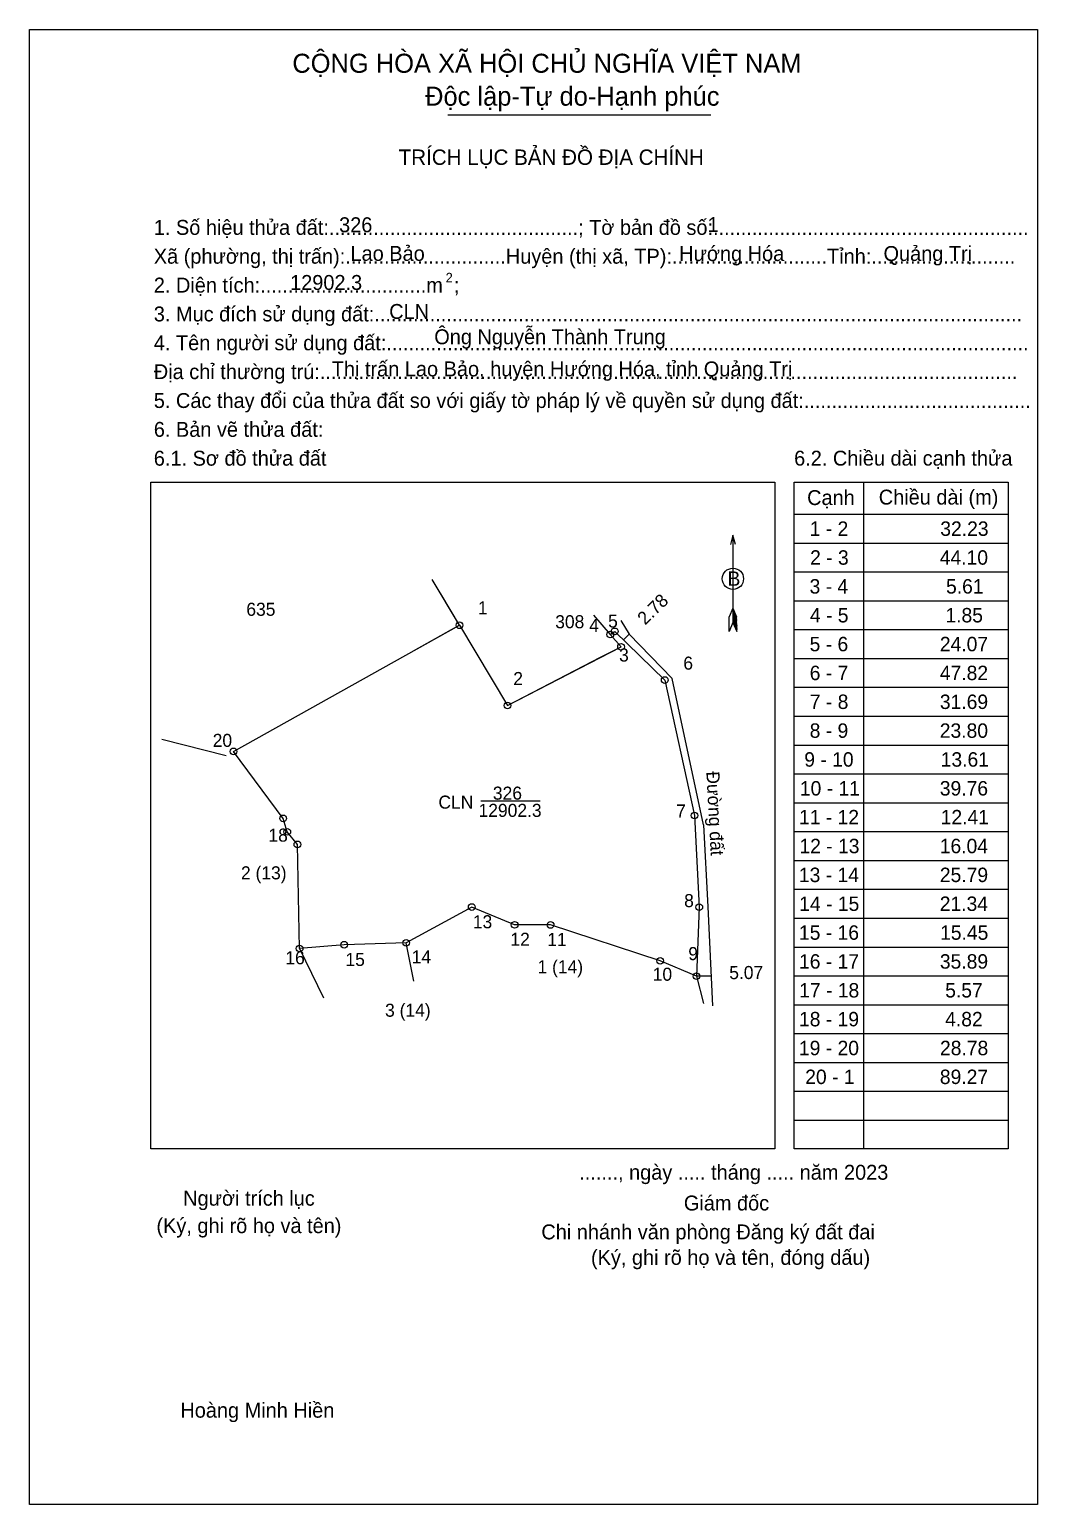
# Model space of a CAD drawing. Extents: x 536610 to 540664, y 1837377 to 1839392.
# Drawn here: x 538443 to 538791, y 1838813 to 1839321 of the extents above; entities that cross this region are included whole.
import ezdxf

# ---------------------------------------------------------------- set-up
doc = ezdxf.new("R2010")
doc.units = 0
for name, color, linetype in [('Level 1', 7, 'Continuous'), ('Level 10', 7, 'Continuous'), ('Level 11', 7, 'Continuous'), ('Level 12', 7, 'Continuous'), ('Level 13', 7, 'Continuous'), ('Level 15', 7, 'Continuous'), ('Level 2', 7, 'Continuous'), ('Level 21', 7, 'Continuous'), ('Level 23', 7, 'Continuous'), ('Level 27', 7, 'Continuous'), ('Level 52', 7, 'Continuous'), ('Level 54', 7, 'Continuous'), ('Level 6', 7, 'Continuous'), ('Level 63', 7, 'Continuous'), ('Level 9', 7, 'Continuous')]:
    doc.layers.add(name, color=color, linetype=linetype)

msp = doc.modelspace()

# ---------------------------------------------------------------- linework, layer by layer
at = {"layer": 'Level 1'}
for p, q in [((538443.03, 1839321.45), (538443.03, 1839321.45)), ((538484.9, 1839165.42), (538484.9, 1839165.42)), ((538730.65, 1839165.42), (538730.65, 1838935.43)), ((538706.77, 1839154.31), (538780.56, 1839154.31)), ((538685.64, 1839147.09), (538685.64, 1839116.99)), ((538706.77, 1839144.36), (538780.56, 1839144.36)), ((538706.77, 1839134.41), (538780.56, 1839134.41)), ((538706.77, 1839124.47), (538780.56, 1839124.47)), ((538684.31, 1839113.92), (538684.38, 1839118.9)), ((538685.64, 1839121.96), (538684.38, 1839118.9)), ((538685.64, 1839121.96), (538686.92, 1839118.9)), ((538685.64, 1839121.53), (538686.92, 1839118.45)), ((538685.64, 1839121.1), (538686.92, 1839118.02)), ((538685.64, 1839120.67), (538686.93, 1839117.57)), ((538685.64, 1839120.22), (538686.93, 1839117.12)), ((538685.64, 1839119.79), (538686.93, 1839116.67)), ((538685.64, 1839119.36), (538686.93, 1839116.23)), ((538685.64, 1839118.93), (538686.95, 1839115.78)), ((538685.64, 1839118.5), (538686.95, 1839115.33)), ((538686.97, 1839113.92), (538686.92, 1839118.9)), ((538685.64, 1839116.99), (538684.31, 1839113.92)), ((538685.64, 1839118.07), (538686.95, 1839114.88)), ((538685.64, 1839117.64), (538686.97, 1839114.45)), ((538685.64, 1839116.99), (538686.97, 1839113.92)), ((538706.77, 1839114.52), (538780.56, 1839114.52)), ((538664.7, 1839097.71), (538649.88, 1839112.93)), ((538706.77, 1839104.57), (538780.56, 1839104.57)), ((538675.56, 1839047.19), (538664.7, 1839097.71)), ((538706.77, 1839094.62), (538780.56, 1839094.62)), ((538706.77, 1839084.67), (538780.56, 1839084.67)), ((538706.77, 1839074.72), (538780.56, 1839074.72)), ((538706.77, 1839064.77), (538780.56, 1839064.77)), ((538706.77, 1839054.82), (538780.56, 1839054.82)), ((538706.77, 1839044.87), (538780.56, 1839044.87)), ((538706.77, 1839034.92), (538780.56, 1839034.92)), ((538706.77, 1839024.97), (538780.56, 1839024.97)), ((538706.77, 1839015.02), (538780.56, 1839015.02)), ((538706.77, 1839005.07), (538780.56, 1839005.07)), ((538706.77, 1838995.12), (538780.56, 1838995.12)), ((538706.77, 1838985.17), (538780.56, 1838985.17)), ((538706.77, 1838975.22), (538780.56, 1838975.22)), ((538706.77, 1838965.27), (538780.56, 1838965.27)), ((538706.77, 1838955.32), (538780.56, 1838955.32)), ((538706.77, 1838945.38), (538780.56, 1838945.38)), ((538700.14, 1838935.43), (538700.14, 1838935.43))]:
    msp.add_line(p, q, dxfattribs=at)
for points in [[(538484.9, 1839165.42), (538700.14, 1839165.42), (538700.14, 1838935.43), (538484.9, 1838935.43)], [(538706.77, 1839165.42), (538780.56, 1839165.42), (538780.56, 1838935.43), (538706.77, 1838935.43)]]:
    msp.add_lwpolyline(points, close=True, dxfattribs=at)
msp.add_lwpolyline([(538686.5, 1839143.89), (538685.64, 1839147.09), (538684.78, 1839143.89)], dxfattribs=at)
msp.add_circle((538685.64, 1839132.04), 3.67, dxfattribs=at)
at = {"layer": 'Level 10'}
msp.add_lwpolyline([(538644.87, 1839113.92), (538662.13, 1839097.14), (538672.38, 1839050.43), (538674.06, 1839018.78), (538673.1, 1838995), (538660.57, 1839000.32), (538622.78, 1839012.67), (538610.37, 1839012.69), (538595.56, 1839018.86), (538572.93, 1839006.5), (538551.6, 1839005.86), (538536.2, 1839004.58), (538535.43, 1839040.46), (538531.95, 1839044.81), (538530.56, 1839049.43), (538513.4, 1839072.53), (538591.37, 1839116.01), (538607.89, 1839088.34), (538647.06, 1839108.61), (538643.37, 1839112.84)], close=True, dxfattribs=at)
msp.add_lwpolyline([(538575.64, 1838993.34), (538572.93, 1839006.5)], dxfattribs=at)
at = {"layer": 'Level 11'}
for centre in [(538591.37, 1839116.01), (538643.37, 1839112.84), (538644.87, 1839113.92), (538644.87, 1839113.92), (538647.06, 1839108.61), (538662.13, 1839097.14), (538607.89, 1839088.34), (538513.4, 1839072.53), (538530.56, 1839049.43), (538672.38, 1839050.43), (538531.95, 1839044.81), (538535.43, 1839040.46), (538595.56, 1839018.86), (538674.06, 1839018.78), (538610.37, 1839012.69), (538622.78, 1839012.67), (538551.6, 1839005.86), (538572.93, 1839006.5), (538536.2, 1839004.58), (538660.57, 1839000.32), (538673.1, 1838995)]:
    msp.add_circle(centre, 1.15, dxfattribs=at)
at = {"layer": 'Level 12'}
for p, q in [((538591.37, 1839116.01), (538607.89, 1839088.34)), ((538640, 1839105), (538647.06, 1839108.61)), ((538607.89, 1839088.34), (538640, 1839105))]:
    msp.add_line(p, q, dxfattribs=at)
at = {"layer": 'Level 13'}
msp.add_line((538587.3, 1839292.05), (538678.06, 1839292.05), dxfattribs=at)
at = {"layer": 'Level 15'}
for p, q in [((538591.37, 1839116.01), (538584.94, 1839126.89)), ((538646.95, 1839117.7), (538649.88, 1839112.93))]:
    msp.add_line(p, q, dxfattribs=at)
at = {"layer": 'Level 2'}
msp.add_lwpolyline([(538443.03, 1839321.46), (538790.72, 1839321.46), (538790.72, 1838812.82), (538443.03, 1838812.82)], close=True, dxfattribs=at)
at = {"layer": 'Level 21'}
msp.add_line((538637.54, 1839119.52), (538643.37, 1839112.84), dxfattribs=at)
at = {"layer": 'Level 23'}
msp.add_line((538673.1, 1838995), (538675.55, 1838985.56), dxfattribs=at)
msp.add_lwpolyline([(538675.56, 1839047.19), (538677.06, 1839018.94), (538678.64, 1838984.82)], dxfattribs=at)
at = {"layer": 'Level 27'}
for q in [(538581.96, 1839131.77), (538575.33, 1839107.07)]:
    msp.add_line((538591.37, 1839116.01), q, dxfattribs=at)
at = {"layer": 'Level 54'}
for p, q in [((538488.68, 1839076.74), (538510.87, 1839071.12)), ((538536.2, 1839004.58), (538544.47, 1838987.59))]:
    msp.add_line(p, q, dxfattribs=at)
at = {"layer": 'Level 63'}
for p, q in [((538647.89, 1839110.99), (538649.88, 1839112.93)), ((538678.17, 1838995.03), (538673.1, 1838995))]:
    msp.add_line(p, q, dxfattribs=at)
at = {"layer": 'Level 9'}
msp.add_line((538598.66, 1839055.5), (538619.2, 1839055.5), dxfattribs=at)

# ---------------------------------------------------------------- texts
at = {"layer": 'Level 1'}
for s, height, p in [('TRÍCH LỤC BẢN ĐỒ ĐỊA CHÍNH', 5.3066, (538570.36, 1839274.78)), ('1. Số hiệu thửa đất:.............................................; Tờ bản đồ số:.........................................................', 5.14055, (538485.91, 1839250.65)), ('Xã (phường, thị trấn):.............................Huyện (thị xã, TP):............................Tỉnh:..........................', 5.14055, (538485.91, 1839240.7)), ('2. Diện tích:..............................m  ;', 5.1405, (538485.91, 1839230.75)), ('2', 3.32, (538586.56, 1839234.23)), ('3. Mục đích sử dụng đất:.....................................................................................................................', 5.14055, (538485.91, 1839220.8)), ('4. Tên người sử dụng đất:....................................................................................................................', 5.14055, (538485.91, 1839210.85)), ('Địa chỉ thường trú:..............................................................................................................................', 5.14055, (538485.91, 1839200.9)), ('5. Các thay đổi của thửa đất so với giấy tờ pháp lý về quyền sử dụng đất:.........................................', 5.14055, (538485.91, 1839190.95)), ('6. Bản vẽ thửa đất:', 5.1405, (538485.91, 1839181)), ('6.1. Sơ đồ thửa đất', 5.1405, (538485.91, 1839171.05)), ('6.2. Chiều dài cạnh thửa', 5.1405, (538706.77, 1839171.07)), ('Cạnh', 5.141, (538711.25, 1839157.47)), ('Chiều dài (m)', 5.1405, (538735.96, 1839157.64)), ('B', 4.97, (538683.8, 1839129.62)), ('......., ngày ..... tháng ..... năm 2023', 5.1405, (538632.65, 1838924.82)), ('Người trích lục', 5.1405, (538496.04, 1838915.87)), ('Giám đốc', 5.141, (538668.74, 1838914.21)), ('(Ký, ghi rõ họ và tên)', 5.1405, (538486.82, 1838906.41)), ('Chi nhánh văn phòng Đăng ký đất đai', 5.1405, (538619.58, 1838904.26)), ('(Ký, ghi rõ họ và tên, đóng dấu)', 5.1405, (538636.7, 1838895.47)), ('Hoàng Minh Hiền', 5.1405, (538495.07, 1838842.76))]:
    msp.add_text(s, height=height, dxfattribs=at).set_placement(p)
at = {"layer": 'Level 13'}
for s, height, p in [('CỘNG HÒA XÃ HỘI CHỦ NGHĨA VIỆT NAM', 6.5666, (538533.69, 1839306.54)), ('Độc lập-Tự do-Hạnh phúc', 6.5666, (538579.48, 1839295.19)), ('635', 4.5, (538517.82, 1839119.28)), ('CLN', 4.5, (538584.08, 1839052.78)), ('326', 4.5, (538602.86, 1839055.88)), ('12902.3', 4.5, (538597.92, 1839049.94))]:
    msp.add_text(s, height=height, dxfattribs=at).set_placement(p)
at = {"layer": 'Level 15'}
for s, p in [('308', (538624.36, 1839114.99)), ('2 (13)', (538515.98, 1839028.4)), ('1 (14)', (538618.26, 1838996.01)), ('3 (14)', (538565.68, 1838981.02))]:
    msp.add_text(s, height=4.5, dxfattribs=at).set_placement(p)
at = {"layer": 'Level 52'}
for s, p in [('1 - 2', (538712.13, 1839146.85)), ('32.23', (538757.18, 1839146.85)), ('2 - 3', (538712.28, 1839136.9)), ('44.10', (538757, 1839136.9)), ('3 - 4', (538712.1, 1839126.95)), ('5.61', (538759.16, 1839126.95)), ('4 - 5', (538712.21, 1839117)), ('1.85', (538758.95, 1839117)), ('5 - 6', (538712.11, 1839107.05)), ('24.07', (538757.03, 1839107.05)), ('6 - 7', (538712.14, 1839097.1)), ('47.82', (538757.02, 1839097.1)), ('7 - 8', (538712.18, 1839087.15)), ('31.69', (538757.03, 1839087.15)), ('8 - 9', (538712.13, 1839077.21)), ('23.80', (538757, 1839077.21)), ('9 - 10', (538710.27, 1839067.26)), ('13.61', (538757.32, 1839067.26)), ('10 - 11', (538708.75, 1839057.31)), ('39.76', (538757.01, 1839057.31)), ('11 - 12', (538708.45, 1839047.36)), ('12.41', (538757.32, 1839047.36)), ('12 - 13', (538708.6, 1839037.41)), ('16.04', (538757, 1839037.41)), ('13 - 14', (538708.42, 1839027.46)), ('25.79', (538757.03, 1839027.46)), ('14 - 15', (538708.54, 1839017.51)), ('21.34', (538757, 1839017.51)), ('15 - 16', (538708.44, 1839007.56)), ('15.45', (538757.11, 1839007.56)), ('16 - 17', (538708.46, 1838997.61)), ('35.89', (538757.03, 1838997.61)), ('17 - 18', (538708.51, 1838987.66)), ('5.57', (538758.87, 1838987.66)), ('18 - 19', (538708.45, 1838977.71)), ('4.82', (538758.86, 1838977.71)), ('19 - 20', (538708.43, 1838967.76)), ('28.78', (538757.08, 1838967.76)), ('20 - 1', (538710.59, 1838957.81)), ('89.27', (538757.03, 1838957.81))]:
    msp.add_text(s, height=4.975, dxfattribs=at).set_placement(p)
at = {"layer": 'Level 6'}
for s, height, p in [('326', 5.141, (538549.82, 1839251.56)), ('1', 5.14, (538676.91, 1839251.63)), ('Lao Bảo', 5.141, (538553.75, 1839241.68)), ('Hướng Hóa', 5.141, (538667.12, 1839241.61)), ('Quảng Trị', 5.141, (538737.6, 1839241.64)), ('12902.3', 5.141, (538532.92, 1839231.66)), ('CLN', 5.141, (538567.1, 1839221.66)), ('Ông Nguyễn Thành Trung', 5.1405, (538582.65, 1839212.93)), ('Thị trấn Lao Bảo, huyện Hướng Hóa, tỉnh Quảng Trị', 5.1405, (538547.28, 1839201.85))]:
    msp.add_text(s, height=height, dxfattribs=at).set_placement(p)
at = {"layer": 'Level 63'}
for s, rotation, p in [('2.78', 44.2711, (538655.38, 1839115.87)), ('Đường đất', 273.0384, (538676.48, 1839065.53)), ('5.07', 0.339, (538684.4, 1838993.98))]:
    msp.add_text(s, height=4.5, rotation=rotation, dxfattribs=at).set_placement(p)
at = {"layer": 'Level 9'}
for s, p in [('1', (538597.68, 1839119.78)), ('5', (538642.6, 1839115.23)), ('4', (538636.07, 1839113.68)), ('3', (538646.39, 1839103.51)), ('6', (538668.55, 1839100.71)), ('2', (538609.9, 1839095.4)), ('20', (538506.22, 1839074.07)), ('7', (538666.05, 1839049.72)), ('18', (538525.45, 1839041.4)), ('8', (538668.83, 1839018.83)), ('13', (538595.95, 1839011.53)), ('12', (538608.92, 1839005.49)), ('11', (538621.62, 1839005.42)), ('16', (538531.28, 1838999.12)), ('15', (538552.01, 1838998.53)), ('14', (538574.85, 1838999.41)), ('9', (538670.27, 1839000.55)), ('10', (538657.99, 1838993.44))]:
    msp.add_text(s, height=4.5, dxfattribs=at).set_placement(p)

doc.saveas('drawing.dxf')
